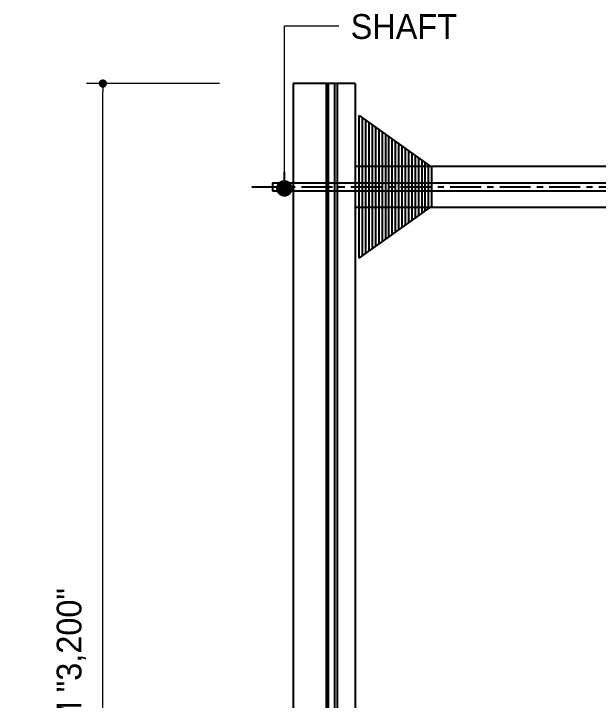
# Model space of a CAD drawing. Header units: millimetres. Extents: x 1448 to 104164, y -19509 to -89.
# Drawn here: x 2004 to 3419, y -3006 to -1344 of the extents above; entities that cross this region are included whole.
import ezdxf

# ---------------------------------------------------------------- set-up
doc = ezdxf.new("R2010")
doc.units = ezdxf.units.MM
doc.header["$LTSCALE"] = 60
doc.header["$MEASUREMENT"] = 0
doc.header["$PDSIZE"] = -10
doc.linetypes.add('CENTER', pattern=[2, 1.25, -0.25, 0.25, -0.25])
doc.layers.get('0').update_dxf_attribs({"linetype": 'CONTINUOUS'})
doc.layers.get('Defpoints').update_dxf_attribs({"color": 171, "linetype": 'CONTINUOUS'})
for name, color, linetype in [('A-text', 3, 'CONTINUOUS'), ('cen', 14, 'CONTINUOUS'), ('DIM', 7, 'CONTINUOUS'), ('도면층2', 3, 'CONTINUOUS')]:
    doc.layers.add(name, color=color, linetype=linetype)
doc.styles.add('0T-OUT', font='H2GTRE.TTF')
doc.dimstyles.new('MAIN', dxfattribs={"dimtxt": 1.5, "dimasz": 0.5, "dimexe": 1, "dimexo": 2, "dimgap": 1, "dimtad": 1, "dimdec": 0, "dimdsep": 46, "dimlunit": 6, "dimtxsty": '0T-OUT', "dimblk": 'DOT', "dimcen": 2.5, "dimdle": 2, "dimclrd": 256, "dimclre": 256, "dimclrt": 3, "dimadec": 0, "dimazin": 0, "dimtfac": 1, "dimtdec": 0, "dimtix": 1, "dimtmove": 2, "dimatfit": 3, "dimldrblk": 'DOT', "dimfxl": 1, "dimtvp": 1, "dimtolj": 1, "dimtzin": 0, "dimlwd": 0, "dimlwe": 0, "dimarcsym": 0})

# ---------------------------------------------------------------- blocks, each defined once
blk = doc.blocks.new('_Dot')
at = {"color": 0, "linetype": 'ByBlock', "lineweight": -2}
blk.add_line((-0.5, 0), (-1, 0), dxfattribs=at)
at = {"color": 0, "linetype": 'ByBlock', "const_width": 0.5}
blk.add_lwpolyline([(-0.25, 0, 1), (0.25, 0, 1)], format="xyb", close=True, dxfattribs=at)
blk = doc.blocks.new('*D67')
at = {"layer": 'Defpoints', "color": 0, "transparency": 16777216}
for p in [(2220.2, -1513.4), (2622.5, -1513.4), (2622.5, -4713.4)]:
    blk.add_point(p, dxfattribs=at)
at = {"layer": 'DIM', "lineweight": 0, "transparency": 16777216}
for p, q in [((2502.5, -1513.4), (2180.2, -1513.4)), ((2220.2, -4693.4), (2220.2, -1533.4)), ((2502.5, -4713.4), (2180.2, -4713.4))]:
    blk.add_line(p, q, dxfattribs=at)
at = {"layer": 'DIM', "lineweight": 0, "transparency": 16777216, "xscale": 20, "yscale": 20, "zscale": 20}
for p, rotation in [((2220.2, -1513.4), 90), ((2220.2, -4713.4), 270)]:
    blk.add_blockref('_Dot', p, dxfattribs=dict(at, rotation=rotation))
at = {"layer": 'DIM', "color": 3, "transparency": 16777216, "insert": (2144, -3113.4), "char_height": 60, "attachment_point": 5, "rotation": 90, "style": '0T-OUT'}
blk.add_mtext('\\A1;HEAD ROOM "3,200"', dxfattribs=at)
blk = doc.blocks.new('DOT')
at = {"color": 0, "linetype": 'ByBlock'}
blk.add_line((-0.5, 0), (-1, 0), dxfattribs=at)
at = {"color": 0, "linetype": 'ByBlock', "const_width": 0.5}
blk.add_lwpolyline([(-0.25, 0, 1), (0.25, 0, 1)], format="xyb", close=True, dxfattribs=at)
blk = doc.blocks.new('ohd-drum-d1350-336')
at = {"layer": '도면층2'}
for p, q in [((-12257.3, 36604.8), (-12257.3, 36949.8)), ((-12257.3, 36949.8), (-12082.3, 36824.8)), ((-12249.3, 36610.5), (-12249.3, 36944.1)), ((-12241.3, 36616.2), (-12241.3, 36938.4)), ((-12233.3, 36621.9), (-12233.3, 36932.7)), ((-12225.3, 36627.7), (-12225.3, 36926.9)), ((-12225.3, 36627.7), (-12225.3, 36926.9)), ((-12217.3, 36633.4), (-12217.3, 36921.2)), ((-12209.3, 36639.1), (-12209.3, 36915.5)), ((-12201.3, 36644.8), (-12201.3, 36909.8)), ((-12193.3, 36650.5), (-12193.3, 36904.1)), ((-12185.3, 36656.2), (-12185.3, 36898.4)), ((-12177.3, 36661.9), (-12177.3, 36892.7)), ((-12169.3, 36667.7), (-12169.3, 36886.9)), ((-12161.3, 36673.4), (-12161.3, 36881.2)), ((-12153.3, 36679.1), (-12153.3, 36875.5)), ((-12145.3, 36684.8), (-12145.3, 36869.8)), ((-12137.3, 36690.5), (-12137.3, 36864.1)), ((-12129.3, 36696.2), (-12129.3, 36858.4)), ((-12121.3, 36701.9), (-12121.3, 36852.7)), ((-12113.3, 36707.7), (-12113.3, 36846.9)), ((-12105.3, 36713.4), (-12105.3, 36841.2)), ((-12097.3, 36719.1), (-12097.3, 36835.5)), ((-12089.3, 36724.8), (-12089.3, 36829.8)), ((-12082.3, 36824.8), (-12082.3, 36729.8)), ((-12257.3, 36604.8), (-12082.3, 36729.8))]:
    blk.add_line(p, q, dxfattribs=at)

msp = doc.modelspace()

# ---------------------------------------------------------------- linework, layer by layer
at = {"color": 3}
for p, q in [((2680.8, -1513.4), (2680.8, -7713.4)), ((2830.8, -1513.4), (2680.8, -1513.4)), ((2830.8, -1513.4), (2830.8, -4663.4)), ((2830.8, -1713.4), (5130.8, -1713.4)), ((2630.8, -1753.4), (5402.6, -1753.4)), ((2630.8, -1753.4), (2630.8, -1773.4)), ((2630.8, -1773.4), (5402.6, -1773.4)), ((5130.8, -1813.4), (2830.8, -1813.4))]:
    msp.add_line(p, q, dxfattribs=at)
at = {"color": 4}
for p, q in [((2761.1, -1513.4), (2761.1, -7713.4)), ((2763.1, -1513.4), (2763.1, -7713.4)), ((2765.9, -1513.4), (2765.9, -7713.4)), ((2780.6, -1513.4), (2780.6, -7713.4)), ((2787.3, -1513.4), (2787.3, -7713.4))]:
    msp.add_line(p, q, dxfattribs=at)
at = {"layer": 'cen', "linetype": 'CENTER'}
msp.add_line((2580.8, -1763.4), (5452.6, -1763.4), dxfattribs=at)

# ---------------------------------------------------------------- block references
at = {"color": 0}
msp.add_blockref('ohd-drum-d1350-336', (15098.1, -38540.7), dxfattribs=at)

# ---------------------------------------------------------------- texts
at = {"layer": 'A-text', "ltscale": 0.1, "insert": (2820.1, -1345.4), "char_height": 60, "attachment_point": 1, "style": '0T-OUT'}
msp.add_mtext('SHAFT', dxfattribs=at)

# ---------------------------------------------------------------- dimensions: what is measured, and where the dimension line sits
at = {"layer": 'DIM'}
dim = msp.add_linear_dim(base=(2220.2, -1513.4), p1=(2622.5, -4713.4), p2=(2622.5, -1513.4), angle=90, text='HEAD ROOM "<>"', dimstyle='MAIN', override={"dimscale": 40, "dimexo": 3}, dxfattribs=at)
dim.commit()
dim.dimension.update_dxf_attribs({"geometry": '*D67', "text_midpoint": (2144, -3113.4)})

# ---------------------------------------------------------------- leaders
msp.add_leader([(2659.6, -1767.1), (2659.6, -1373.9), (2791.3, -1373.9)], dimstyle='MAIN', override={"dimscale": 40, "dimasz": 1, "dimtad": 0, "dimldrblk": 'DOT', "dimfxl": 2, "dimarcsym": 2})

doc.saveas('drawing.dxf')
